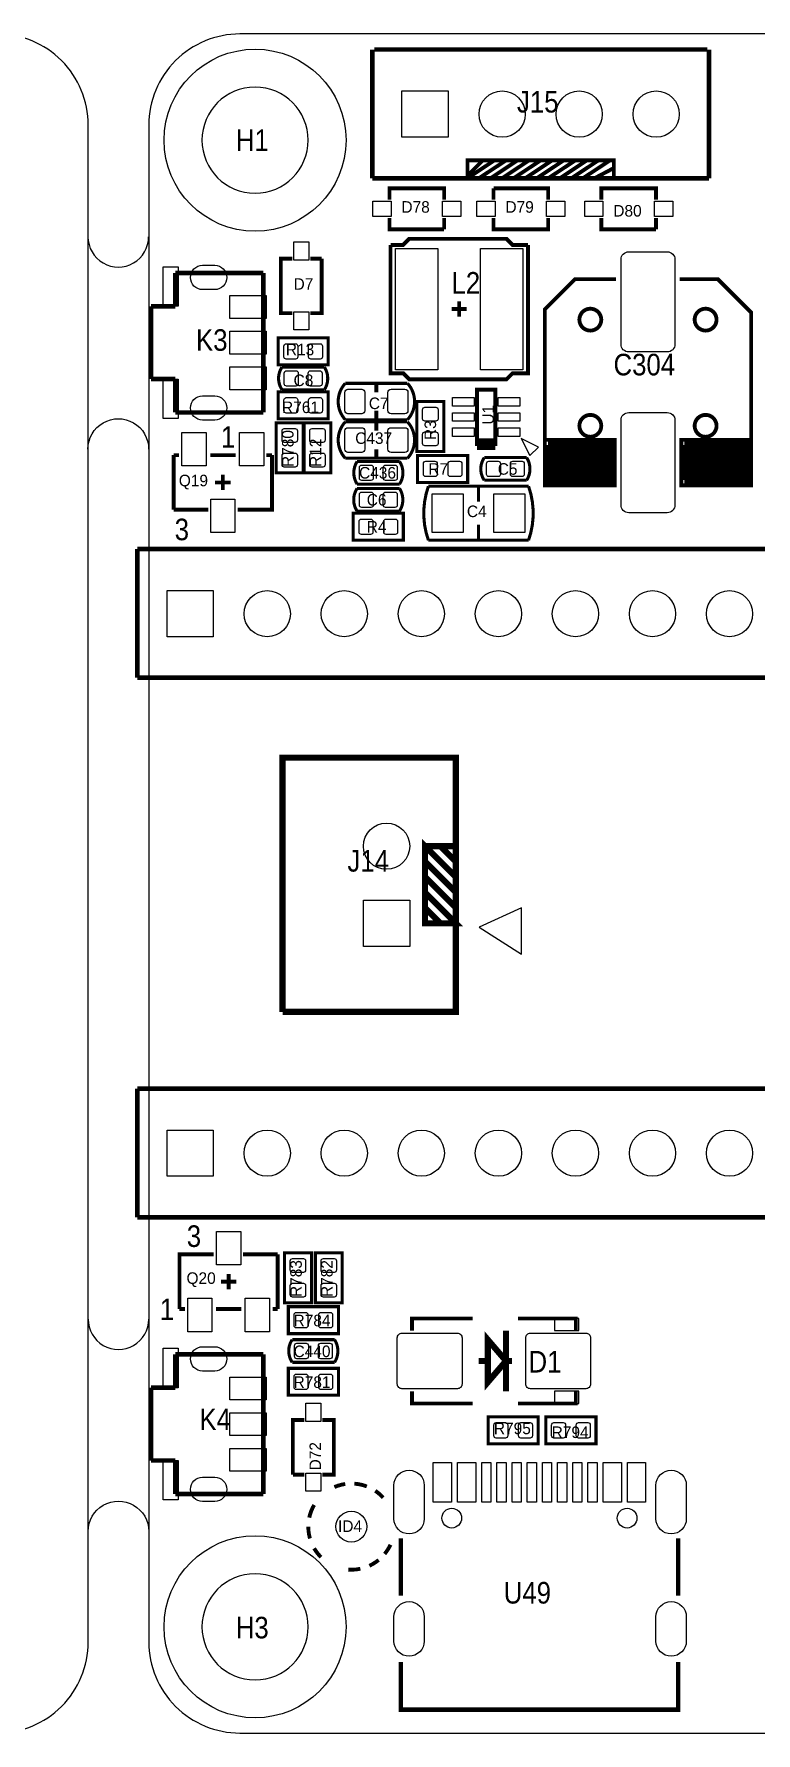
# Model space of a CAD drawing. Extents: x -91 to 88, y -70 to 91.
# Drawn here: x -7.3 to 16.5, y -3.5 to 52.5 of the extents above; entities that cross this region are included whole.
import ezdxf
from ezdxf.enums import TextEntityAlignment as Align

# ---------------------------------------------------------------- set-up
doc = ezdxf.new("R2010")
doc.units = 0
for name, color, linetype in [('BG_OUTLINE', 254, 'CONTINUOUS'), ('PG_SILKSCREEN_TOP', 254, 'CONTINUOUS'), ('PIN_TOP', 94, 'CONTINUOUS'), ('RD_ASSEMBLY_TOP', 211, 'CONTINUOUS')]:
    doc.layers.add(name, color=color, linetype=linetype)

msp = doc.modelspace()

# ---------------------------------------------------------------- linework, layer by layer
at = {"layer": 'BG_OUTLINE'}
for points in [[(-87.500206, 52.500022, 0.414214), (-90.5002, 49.500028), (-90.5002, -0.500126, 0.414214), (-87.500206, -3.50012), (-8.50011, -3.50012, 0.414214), (-5.500116, -0.500126), (-5.500116, 49.500028, 0.414214), (-8.50011, 52.500022)], [(78.49997, -3.50012, 0.414214), (81.499964, -0.500126), (81.499964, 49.500028, 0.414214), (78.49997, 52.500022), (-0.500126, 52.500022, 0.414214), (-3.50012, 49.500028), (-3.50012, -0.500126, 0.414214), (-0.500126, -3.50012)]]:
    msp.add_lwpolyline(points, format="xyb", close=True, dxfattribs=at)
for points in [[(1.75006, 48.999902, 1), (-1.75006, 48.999902, 1), (1.75006, 48.999902)], [(-5.507482, 45.818552, 1.000016), (-3.507486, 45.818552)], [(-5.507482, 38.819074, -1.000016), (-3.507486, 38.819074)], [(-5.50291, 10.143998, 1.000016), (-3.502914, 10.143998)], [(-5.50291, 3.14452, -1.000016), (-3.502914, 3.14452)], [(1.75006, 0, 1), (-1.75006, 0, 1), (1.75006, 0)]]:
    msp.add_lwpolyline(points, format="xyb", dxfattribs=at)
at = {"layer": 'PG_SILKSCREEN_TOP'}
for points, const_width in [([(3.86588, 48.46193), (3.86588, 51.987958)], 0.1524), ([(3.93573, 51.987958), (14.915896, 51.987958)], 0.1524), ([(14.96568, 51.987958), (14.96568, 51.12893)], 0.1524), ([(14.96568, 47.745904), (14.96568, 51.12893)], 0.1524), ([(3.86588, 48.46193), (3.86588, 47.745904)], 0.1524), ([(7.00278, 47.745904), (7.00278, 48.33493), (11.82878, 48.33493), (11.82878, 47.745904)], 0.127), ([(7.51078, 48.33493), (7.00278, 47.82693)], 0.127), ([(7.89178, 48.33493), (7.00278, 47.745904)], 0.127), ([(8.27278, 48.33493), (7.38378, 47.745904)], 0.127), ([(8.65378, 48.33493), (7.76478, 47.745904)], 0.127), ([(9.03478, 48.33493), (8.14578, 47.745904)], 0.127), ([(9.41578, 48.33493), (8.52678, 47.745904)], 0.127), ([(9.79678, 48.33493), (8.90778, 47.745904)], 0.127), ([(10.17778, 48.33493), (9.28878, 47.745904)], 0.127), ([(10.55878, 48.33493), (9.66978, 47.745904)], 0.127), ([(10.93978, 48.33493), (10.05078, 47.745904)], 0.127), ([(11.32078, 48.33493), (10.43178, 47.745904)], 0.127), ([(11.70178, 48.33493), (10.81278, 47.745904)], 0.127), ([(3.86588, 47.745904), (14.96568, 47.745904)], 0.1524), ([(11.82878, 48.08093), (11.19378, 47.745904)], 0.127), ([(4.434078, 47.035974), (4.434078, 47.410878), (6.233922, 47.410878), (6.233922, 47.035974)], 0.127), ([(7.863078, 47.410878), (9.662922, 47.410878), (9.662922, 47.035974)], 0.127), ([(7.863078, 47.035974), (7.863078, 47.410878)], 0.127), ([(11.419078, 47.035974), (11.419078, 47.410878), (13.218922, 47.410878), (13.218922, 47.035974)], 0.127), ([(6.233922, 46.061122), (4.434078, 46.061122), (4.434078, 46.436026)], 0.127), ([(6.233922, 46.436026), (6.233922, 46.061122)], 0.127), ([(9.662922, 46.436026), (9.662922, 46.061122), (7.863078, 46.061122), (7.863078, 46.436026)], 0.127), ([(13.218922, 46.061122), (11.419078, 46.061122), (11.419078, 46.436026)], 0.127), ([(13.218922, 46.436026), (13.218922, 46.061122)], 0.127), ([(4.466082, 45.549058), (4.881118, 45.549058), (5.081016, 45.748956), (6.030976, 45.748956)], 0.130048), ([(5.9309, 41.119044), (5.081016, 41.119044), (4.881118, 41.318942), (4.466082, 41.318942), (4.466082, 45.549058)], 0.130048), ([(8.995918, 45.549058), (8.995918, 41.318942), (8.490966, 41.318942), (8.291068, 41.119044), (5.831078, 41.119044)], 0.130048), ([(5.9309, 45.748956), (8.291068, 45.748956), (8.490966, 45.549058), (8.995918, 45.549058)], 0.130048), ([(1.224026, 43.296078), (0.849122, 43.296078), (0.849122, 45.095922), (1.224026, 45.095922)], 0.127), ([(2.198878, 45.095922), (2.198878, 43.296078), (1.823974, 43.296078)], 0.127), ([(1.823974, 45.095922), (2.198878, 45.095922)], 0.127), ([(0.269748, 44.625006), (-2.63017, 44.625006)], 0.150114), ([(-2.63017, 44.625006), (-2.63017, 43.524932)], 0.150114), ([(0.269748, 40.025066), (0.269748, 44.625006)], 0.150114), ([(11.903964, 44.421044), (10.553954, 44.421044), (9.553956, 43.421046), (9.553956, 37.620956), (11.853926, 37.620956), (11.853926, 39.12108), (9.553956, 39.12108)], 0.127), ([(14.004036, 44.421044), (15.25397, 44.421044), (16.354044, 43.32097), (16.354044, 37.620956), (14.054074, 37.620956), (14.054074, 39.12108), (16.354044, 39.12108)], 0.127), ([(6.731, 43.683936), (6.731, 43.184064)], 0.127), ([(-3.43027, 43.524932), (-3.43027, 41.12514)], 0.150114), ([(-2.63017, 43.524932), (-3.43027, 43.524932)], 0.150114), ([(6.481064, 43.434), (6.980936, 43.434)], 0.127), ([(0.762, 42.4815), (2.413, 42.4815), (2.413, 41.5925), (0.762, 41.5925), (0.762, 42.4815)], 0.1016), ([(0.889, 41.52138), (2.286, 41.52138)], 0.1016), ([(-3.43027, 41.12514), (-2.63017, 41.12514)], 0.150114), ([(-2.63017, 41.12514), (-2.63017, 40.025066)], 0.150114), ([(4.0005, 40.9448), (4.0005, 40.6908)], 0.127), ([(2.413, 39.8145), (0.762, 39.8145), (0.762, 40.7035), (2.413, 40.7035), (2.413, 39.8145)], 0.1016), ([(2.286, 40.77462), (0.889, 40.77462)], 0.1016), ([(6.223, 40.386), (6.223, 38.735), (5.334, 38.735), (5.334, 40.386), (6.223, 40.386)], 0.1016), ([(7.320026, 40.777922), (7.320026, 38.978078), (7.919974, 38.978078), (7.919974, 40.777922), (7.320026, 40.777922)], 0.127), ([(-2.63017, 40.025066), (0.269748, 40.025066)], 0.150114), ([(4.0005, 40.0812), (4.0005, 39.8272)], 0.127), ([(0.6985, 38.0365), (0.6985, 39.6875), (1.5875, 39.6875), (1.5875, 38.0365), (0.6985, 38.0365)], 0.1016), ([(1.6129, 38.0365), (1.6129, 39.6875), (2.5019, 39.6875), (2.5019, 38.0365), (1.6129, 38.0365)], 0.1016), ([(4.0005, 39.6748), (4.0005, 39.4208)], 0.127), ([(-2.681732, 38.618922), (-2.511806, 38.618922)], 0.127), ([(-2.681732, 38.618922), (-2.681732, 36.819078)], 0.127), ([(-1.478788, 38.618922), (-0.641604, 38.618922)], 0.127), ([(-0.57277, 36.819078), (0.558292, 36.819078), (0.558292, 38.618922)], 0.127), ([(0.371348, 38.618922), (0.558292, 38.618922)], 0.127), ([(4.0005, 38.8112), (4.0005, 38.5572)], 0.127), ([(7.0104, 37.719), (5.3594, 37.719), (5.3594, 38.608), (7.0104, 38.608), (7.0104, 37.719)], 0.1016), ([(7.320026, 38.978078), (7.919974, 38.978078)], 0.381), ([(9.654032, 39.021004), (11.754104, 39.021004), (11.754104, 38.821106), (9.654032, 38.821106), (9.654032, 38.620954), (11.754104, 38.620954), (11.754104, 38.520878), (9.654032, 38.520878), (9.654032, 38.421056), (11.754104, 38.421056), (11.754104, 38.32098), (9.654032, 38.32098), (9.654032, 38.220904), (11.754104, 38.220904), (11.754104, 38.021006), (9.654032, 38.021006), (9.654032, 37.92093), (11.754104, 37.92093), (11.754104, 37.821108), (9.654032, 37.821108), (9.654032, 37.721032), (11.754104, 37.721032), (11.754104, 39.021004)], 0.254), ([(14.153896, 39.021004), (16.253968, 39.021004), (16.253968, 38.821106), (14.153896, 38.821106), (14.153896, 38.72103), (16.253968, 38.72103), (16.253968, 38.520878), (14.153896, 38.570916), (14.153896, 38.32098), (16.253968, 38.32098), (16.253968, 38.121082), (14.153896, 38.121082), (14.153896, 37.92093), (16.253968, 37.92093), (16.253968, 37.721032), (14.153896, 37.721032)], 0.254), ([(3.3655, 38.40988), (4.7625, 38.40988)], 0.1016), ([(7.5565, 38.53688), (8.9535, 38.53688)], 0.1016), ([(-0.80772, 37.719), (-1.31572, 37.719)], 0.127), ([(-1.06172, 37.973), (-1.06172, 37.465)], 0.127), ([(4.7625, 37.66312), (3.3655, 37.66312)], 0.1016), ([(3.3655, 37.52088), (4.7625, 37.52088)], 0.1016), ([(7.366, 37.592), (7.366, 37.084)], 0.1016), ([(8.9535, 37.79012), (7.5565, 37.79012)], 0.1016), ([(-2.681732, 36.819078), (-1.538732, 36.819078)], 0.127), ([(4.8895, 35.814), (3.2385, 35.814), (3.2385, 36.703), (4.8895, 36.703), (4.8895, 35.814)], 0.1016), ([(4.7625, 36.77412), (3.3655, 36.77412)], 0.1016), ([(7.366, 35.814), (7.366, 36.322)], 0.1016), ([(-3.87731, 31.996126), (-3.87731, 35.522154)], 0.1524), ([(-3.87731, 35.522154), (47.55261, 35.522154)], 0.1524), ([(-3.87731, 31.996126), (-3.87731, 31.2801)], 0.1524), ([(-3.87731, 31.2801), (47.55261, 31.2801)], 0.1524), ([(0.90678, 20.26793), (0.90678, 28.64993), (6.62178, 28.64993), (6.62178, 25.72893), (5.60578, 25.72893)], 0.2032), ([(5.60578, 25.72893), (5.60578, 23.18893), (6.62178, 23.18893), (6.62178, 20.26793), (0.90678, 20.26793)], 0.2032), ([(6.11378, 25.72893), (6.62178, 25.22093), (6.62178, 24.71293), (5.60578, 25.72893), (5.60578, 25.22093), (6.62178, 24.20493), (6.62178, 23.69693), (5.60578, 24.71293), (5.60578, 24.20493), (6.62178, 23.18893), (6.11378, 23.18893), (5.60578, 23.69693)], 0.2032), ([(5.60578, 25.72893), (6.62178, 25.72893), (6.62178, 23.18893)], 0.2032), ([(-3.87731, 14.216126), (-3.87731, 17.742154)], 0.1524), ([(-3.87731, 17.742154), (47.55261, 17.742154)], 0.1524), ([(-3.87731, 14.216126), (-3.87731, 13.5001)], 0.1524), ([(-3.87731, 13.5001), (47.55261, 13.5001)], 0.1524), ([(-1.36017, 12.277852), (-2.491232, 12.277852), (-2.491232, 10.478008)], 0.127), ([(0.748792, 12.277852), (-0.394208, 12.277852)], 0.127), ([(0.748792, 10.478008), (0.748792, 12.277852)], 0.127), ([(1.85928, 12.33043), (1.85928, 10.67943), (0.97028, 10.67943), (0.97028, 12.33043), (1.85928, 12.33043)], 0.1016), ([(2.87528, 12.33043), (2.87528, 10.67943), (1.98628, 10.67943), (1.98628, 12.33043), (2.87528, 12.33043)], 0.1016), ([(-1.12522, 11.37793), (-0.61722, 11.37793)], 0.127), ([(-0.87122, 11.12393), (-0.87122, 11.63193)], 0.127), ([(-2.304288, 10.478008), (-2.491232, 10.478008)], 0.127), ([(-0.454152, 10.478008), (-1.291336, 10.478008)], 0.127), ([(0.748792, 10.478008), (0.578866, 10.478008)], 0.127), ([(2.74828, 9.66343), (1.09728, 9.66343), (1.09728, 10.55243), (2.74828, 10.55243), (2.74828, 9.66343)], 0.1016), ([(7.173976, 10.163048), (5.17398, 10.163048), (5.17398, 9.762998)], 0.127), ([(10.57402, 9.762998), (10.57402, 10.163048), (8.6741, 10.163048)], 0.127), ([(8.473948, 8.763), (8.27405, 8.763), (7.674102, 9.463024), (7.674102, 8.062976), (8.27405, 8.763)], 0.2032), ([(8.27405, 9.762998), (8.27405, 7.763002)], 0.2032), ([(0.269748, 8.981186), (-2.63017, 8.981186)], 0.150114), ([(-2.63017, 8.981186), (-2.63017, 7.881112)], 0.150114), ([(0.269748, 4.381246), (0.269748, 8.981186)], 0.150114), ([(1.22428, 9.46531), (2.62128, 9.46531)], 0.1016), ([(1.09728, 8.52043), (2.74828, 8.52043), (2.74828, 7.63143), (1.09728, 7.63143), (1.09728, 8.52043)], 0.1016), ([(2.62128, 8.71855), (1.22428, 8.71855)], 0.1016), ([(7.373874, 8.763), (7.674102, 8.763)], 0.2032), ([(-3.43027, 7.881112), (-3.43027, 5.48132)], 0.150114), ([(-2.63017, 7.881112), (-3.43027, 7.881112)], 0.150114), ([(5.17398, 7.763002), (5.17398, 7.362952), (7.173976, 7.362952)], 0.127), ([(8.6741, 7.362952), (10.57402, 7.362952), (10.57402, 7.763002)], 0.127), ([(1.247902, 5.017008), (1.247902, 6.816852), (1.622806, 6.816852)], 0.127), ([(2.222754, 6.816852), (2.597658, 6.816852), (2.597658, 5.017008), (2.222754, 5.017008)], 0.127), ([(9.3345, 6.0325), (7.6835, 6.0325), (7.6835, 6.9215), (9.3345, 6.9215), (9.3345, 6.0325)], 0.1016), ([(9.5885, 6.9215), (11.2395, 6.9215), (11.2395, 6.0325), (9.5885, 6.0325), (9.5885, 6.9215)], 0.1016), ([(-3.43027, 5.48132), (-2.63017, 5.48132)], 0.150114), ([(-2.63017, 5.48132), (-2.63017, 4.381246)], 0.150114), ([(1.622806, 5.017008), (1.247902, 5.017008)], 0.127), ([(-2.63017, 4.381246), (0.269748, 4.381246)], 0.150114), ([(4.804664, 2.919984), (4.804664, 1.023874)], 0.150114), ([(13.948664, 1.023874), (13.948664, 2.919984)], 0.150114), ([(4.804664, -1.160018), (4.804664, -2.73304), (13.948664, -2.73304), (13.948664, -1.160018)], 0.150114)]:
    msp.add_lwpolyline(points, dxfattribs=dict(at, const_width=const_width))
for points, const_width in [([(11.414506, 43.084496, 1.000086), (10.6934, 43.084242, 0.999914), (11.414506, 43.084496)], 0.127), ([(15.2146, 43.084496, 1.000086), (14.493494, 43.084242, 0.999914), (15.2146, 43.084496)], 0.127), ([(0.889, 40.77462, -0.303708), (0.889, 41.52138)], 0.1016), ([(2.286, 40.77462, 0.294144), (2.286, 41.52138)], 0.1016), ([(5.025898, 40.985948), (2.975102, 40.985948, 0.389609), (2.975102, 39.786052)], 0.1016), ([(2.975102, 39.786052), (5.025898, 39.786052, 0.389673), (5.025898, 40.985948)], 0.1016), ([(5.025898, 39.715948), (2.975102, 39.715948, 0.389609), (2.975102, 38.516052)], 0.1016), ([(2.975102, 38.516052), (5.025898, 38.516052, 0.389673), (5.025898, 39.715948)], 0.1016), ([(11.414506, 39.584376, 1.000067), (10.6934, 39.584376, 0.999933), (11.414506, 39.584376)], 0.127), ([(15.2146, 39.584376, 1.000067), (14.493494, 39.584376, 0.999933), (15.2146, 39.584376)], 0.127), ([(3.3655, 38.40988, 0.294144), (3.3655, 37.66312)], 0.1016), ([(4.7625, 38.40988, -0.303708), (4.7625, 37.66312)], 0.1016), ([(7.5565, 37.79012, -0.303708), (7.5565, 38.53688)], 0.1016), ([(8.9535, 37.79012, 0.294144), (8.9535, 38.53688)], 0.1016), ([(3.3655, 36.77412, -0.303708), (3.3655, 37.52088)], 0.1016), ([(4.7625, 36.77412, 0.294144), (4.7625, 37.52088)], 0.1016), ([(9.017, 35.814), (5.715, 35.814, -0.171565), (5.715, 37.592), (9.017, 37.592, -0.171906), (9.017, 35.814)], 0.1016), ([(1.22428, 8.71855, -0.303708), (1.22428, 9.46531)], 0.1016), ([(2.62128, 8.71855, 0.294144), (2.62128, 9.46531)], 0.1016), ([(2.974086, 4.707636, 0.065827), (2.615692, 4.607052)], 0.127), ([(3.684778, 4.627372, 0.074119), (3.276092, 4.718304)], 0.127), ([(4.225798, 4.257294, 0.061338), (3.962654, 4.483608)], 0.127), ([(1.948688, 4.017264, 0.079392), (1.78689, 3.599434)], 0.127), ([(1.755394, 3.302, 0.069654), (1.810004, 2.91211)], 0.127), ([(1.948688, 2.586736, 0.064425), (2.171192, 2.298192)], 0.127), ([(3.770122, 2.01295, 0.063404), (4.07416, 2.203196)], 0.127), ([(4.273804, 2.40284, 0.063426), (4.464304, 2.706878)], 0.127), ([(3.073908, 1.885696, 0.0707), (3.472434, 1.913636)], 0.127)]:
    msp.add_lwpolyline(points, format="xyb", dxfattribs=dict(at, const_width=const_width))
for points in [[(8.7757, 39.167562), (9.058402, 38.60165), (9.341104, 38.884606)], [(7.38378, 23.06193), (8.78078, 22.17293), (8.78078, 23.69693)], [(10.674096, 10.163048), (9.873996, 10.162286), (9.873996, 9.762998), (10.674096, 9.762998)], [(10.674096, 7.76351), (9.873996, 7.762748), (9.873996, 7.362952), (10.674096, 7.362952)]]:
    msp.add_lwpolyline(points, close=True, dxfattribs=at)
at = {"layer": 'PIN_TOP'}
for points in [[(4.84378, 49.09693), (4.84378, 50.62093), (6.36778, 50.62093), (6.36778, 49.09693)], [(4.483862, 46.986063), (4.483862, 46.485937), (3.883914, 46.485937), (3.883914, 46.986063)], [(6.784086, 46.986063), (6.784086, 46.485937), (6.184138, 46.485937), (6.184138, 46.986063)], [(7.312914, 46.48581), (7.312914, 46.985936), (7.912862, 46.985936), (7.912862, 46.48581)], [(9.613138, 46.48581), (9.613138, 46.985936), (10.213086, 46.985936), (10.213086, 46.48581)], [(11.468862, 46.986063), (11.468862, 46.485937), (10.868914, 46.485937), (10.868914, 46.986063)], [(13.769086, 46.986063), (13.769086, 46.485937), (13.169138, 46.485937), (13.169138, 46.986063)], [(1.273937, 45.646086), (1.774063, 45.646086), (1.774063, 45.046138), (1.273937, 45.046138)], [(6.030976, 41.434004), (4.630928, 41.434004), (4.630928, 45.433996), (6.030976, 45.433996)], [(8.831072, 41.434004), (7.431024, 41.434004), (7.431024, 45.433996), (8.831072, 45.433996)], [(-3.030347, 44.824904), (-2.530221, 44.824904), (-2.530221, 43.524932), (-3.030347, 43.524932)], [(-0.830072, 43.875071), (0.369824, 43.875071), (0.369824, 43.125009), (-0.830072, 43.125009)], [(1.273937, 43.345862), (1.774063, 43.345862), (1.774063, 42.745914), (1.273937, 42.745914)], [(-0.830072, 42.700067), (0.369824, 42.700067), (0.369824, 41.950005), (-0.830072, 41.950005)], [(-0.830072, 41.525063), (0.369824, 41.525063), (0.369824, 40.775001), (-0.830072, 40.775001)], [(-3.030347, 41.12514), (-2.530221, 41.12514), (-2.530221, 39.825168), (-3.030347, 39.825168)], [(7.21995, 40.517572), (7.21995, 40.238172), (6.50875, 40.238172), (6.50875, 40.517572)], [(8.73125, 40.517572), (8.73125, 40.238172), (8.02005, 40.238172), (8.02005, 40.517572)], [(7.21995, 40.0177), (7.21995, 39.7383), (6.50875, 39.7383), (6.50875, 40.0177)], [(8.73125, 40.0177), (8.73125, 39.7383), (8.02005, 39.7383), (8.02005, 40.0177)], [(-1.61163, 39.369111), (-1.61163, 38.269037), (-2.41173, 38.269037), (-2.41173, 39.369111)], [(0.28829, 39.369111), (0.28829, 38.269037), (-0.51181, 38.269037), (-0.51181, 39.369111)], [(7.21995, 39.517828), (7.21995, 39.238428), (6.50875, 39.238428), (6.50875, 39.517828)], [(8.73125, 39.517828), (8.73125, 39.238428), (8.02005, 39.238428), (8.02005, 39.517828)], [(-0.66167, 37.168963), (-0.66167, 36.068889), (-1.46177, 36.068889), (-1.46177, 37.168963)], [(6.858, 37.338), (6.858, 36.068), (5.842, 36.068), (5.842, 37.338)], [(8.89, 37.338), (8.89, 36.068), (7.874, 36.068), (7.874, 37.338)], [(-2.89941, 32.631126), (-2.89941, 34.155126), (-1.37541, 34.155126), (-1.37541, 32.631126)], [(5.09778, 22.42693), (3.57378, 22.42693), (3.57378, 23.95093), (5.09778, 23.95093)], [(-2.89941, 14.851126), (-2.89941, 16.375126), (-1.37541, 16.375126), (-1.37541, 14.851126)], [(-1.27127, 11.92784), (-1.27127, 13.027914), (-0.47117, 13.027914), (-0.47117, 11.92784)], [(-2.22123, 9.727692), (-2.22123, 10.827766), (-1.42113, 10.827766), (-1.42113, 9.727692)], [(-0.32131, 9.727692), (-0.32131, 10.827766), (0.47879, 10.827766), (0.47879, 9.727692)], [(-3.030347, 9.181084), (-2.530221, 9.181084), (-2.530221, 7.881112), (-3.030347, 7.881112)], [(-0.830072, 8.231251), (0.369824, 8.231251), (0.369824, 7.481189), (-0.830072, 7.481189)], [(2.172843, 6.767068), (1.672717, 6.767068), (1.672717, 7.367016), (2.172843, 7.367016)], [(-0.830072, 7.056247), (0.369824, 7.056247), (0.369824, 6.306185), (-0.830072, 6.306185)], [(-0.830072, 5.881243), (0.369824, 5.881243), (0.369824, 5.131181), (-0.830072, 5.131181)], [(-3.030347, 5.48132), (-2.530221, 5.48132), (-2.530221, 4.181348), (-3.030347, 4.181348)], [(2.172843, 4.466844), (1.672717, 4.466844), (1.672717, 5.066792), (2.172843, 5.066792)], [(5.876544, 4.112006), (5.876544, 5.411978), (6.476492, 5.411978), (6.476492, 4.112006)], [(6.676644, 4.112006), (6.676644, 5.411978), (7.276592, 5.411978), (7.276592, 4.112006)], [(7.47649, 4.112006), (7.47649, 5.411978), (7.776464, 5.411978), (7.776464, 4.112006)], [(7.976362, 4.112006), (7.976362, 5.411978), (8.276336, 5.411978), (8.276336, 4.112006)], [(8.476488, 4.112006), (8.476488, 5.411978), (8.776462, 5.411978), (8.776462, 4.112006)], [(8.97636, 4.112006), (8.97636, 5.411978), (9.276334, 5.411978), (9.276334, 4.112006)], [(9.476486, 4.112006), (9.476486, 5.411978), (9.77646, 5.411978), (9.77646, 4.112006)], [(9.976612, 4.112006), (9.976612, 5.411978), (10.276586, 5.411978), (10.276586, 4.112006)], [(10.476484, 4.112006), (10.476484, 5.411978), (10.776458, 5.411978), (10.776458, 4.112006)], [(10.97661, 4.112006), (10.97661, 5.411978), (11.276584, 5.411978), (11.276584, 4.112006)], [(11.476736, 4.112006), (11.476736, 5.411978), (12.076684, 5.411978), (12.076684, 4.112006)], [(12.276582, 4.112006), (12.276582, 5.411978), (12.87653, 5.411978), (12.87653, 4.112006)]]:
    msp.add_lwpolyline(points, close=True, dxfattribs=at)
for points in [[(-1.330198, 44.075096), (-1.729994, 44.075096, -1), (-1.729994, 44.875196), (-1.330198, 44.875196, -1)], [(12.065, 42.273982), (12.065, 45.067982, -0.414214), (12.319, 45.321982), (13.589, 45.321982, -0.414214), (13.843, 45.067982), (13.843, 42.273982, -0.414214), (13.589, 42.019982), (12.319, 42.019982, -0.414214)], [(1.4097, 41.8592, -0.414214), (1.3335, 41.783), (1.0287, 41.783, -0.414214), (0.9525, 41.8592), (0.9525, 42.2148, -0.414214), (1.0287, 42.291), (1.3335, 42.291, -0.414214), (1.4097, 42.2148)], [(2.2225, 41.8592, -0.414214), (2.1463, 41.783), (1.8415, 41.783, -0.414214), (1.7653, 41.8592), (1.7653, 42.2148, -0.414214), (1.8415, 42.291), (2.1463, 42.291, -0.414214), (2.2225, 42.2148)], [(0.9652, 41.3258, -0.414214), (1.0414, 41.402), (1.3462, 41.402, -0.414214), (1.4224, 41.3258), (1.4224, 40.9702, -0.414214), (1.3462, 40.894), (1.0414, 40.894, -0.414214), (0.9652, 40.9702)], [(1.7526, 41.3258, -0.414214), (1.8288, 41.402), (2.1336, 41.402, -0.414214), (2.2098, 41.3258), (2.2098, 40.9702, -0.414214), (2.1336, 40.894), (1.8288, 40.894, -0.414214), (1.7526, 40.9702)], [(-1.330198, 39.774876), (-1.729994, 39.774876, -1), (-1.729994, 40.574976), (-1.330198, 40.574976, -1)], [(0.9525, 40.4368, -0.414214), (1.0287, 40.513), (1.3335, 40.513, -0.414214), (1.4097, 40.4368), (1.4097, 40.0812, -0.414214), (1.3335, 40.005), (1.0287, 40.005, -0.414214), (0.9525, 40.0812)], [(1.7653, 40.4368, -0.414214), (1.8415, 40.513), (2.1463, 40.513, -0.414214), (2.2225, 40.4368), (2.2225, 40.0812, -0.414214), (2.1463, 40.005), (1.8415, 40.005, -0.414214), (1.7653, 40.0812)], [(2.9591, 40.0812), (2.9591, 40.6908, -0.414214), (3.0607, 40.7924), (3.5179, 40.7924, -0.414214), (3.6195, 40.6908), (3.6195, 40.0812, -0.414214), (3.5179, 39.9796), (3.0607, 39.9796, -0.414214)], [(4.3815, 40.0812), (4.3815, 40.6908, -0.414214), (4.4831, 40.7924), (4.9403, 40.7924, -0.414214), (5.0419, 40.6908), (5.0419, 40.0812, -0.414214), (4.9403, 39.9796), (4.4831, 39.9796, -0.414214)], [(5.6007, 39.7383, -0.414214), (5.5245, 39.8145), (5.5245, 40.1193, -0.414214), (5.6007, 40.1955), (5.9563, 40.1955, -0.414214), (6.0325, 40.1193), (6.0325, 39.8145, -0.414214), (5.9563, 39.7383)], [(12.065, 36.974018), (12.065, 39.768018, -0.414214), (12.319, 40.022018), (13.589, 40.022018, -0.414214), (13.843, 39.768018), (13.843, 36.974018, -0.414214), (13.589, 36.720018), (12.319, 36.720018, -0.414214)], [(1.3208, 39.497, -0.414214), (1.397, 39.4208), (1.397, 39.116, -0.414214), (1.3208, 39.0398), (0.9652, 39.0398, -0.414214), (0.889, 39.116), (0.889, 39.4208, -0.414214), (0.9652, 39.497)], [(2.2352, 39.497, -0.414214), (2.3114, 39.4208), (2.3114, 39.116, -0.414214), (2.2352, 39.0398), (1.8796, 39.0398, -0.414214), (1.8034, 39.116), (1.8034, 39.4208, -0.414214), (1.8796, 39.497)], [(2.9591, 38.8112), (2.9591, 39.4208, -0.414214), (3.0607, 39.5224), (3.5179, 39.5224, -0.414214), (3.6195, 39.4208), (3.6195, 38.8112, -0.414214), (3.5179, 38.7096), (3.0607, 38.7096, -0.414214)], [(4.3815, 38.8112), (4.3815, 39.4208, -0.414214), (4.4831, 39.5224), (4.9403, 39.5224, -0.414214), (5.0419, 39.4208), (5.0419, 38.8112, -0.414214), (4.9403, 38.7096), (4.4831, 38.7096, -0.414214)], [(5.6007, 38.9255, -0.414214), (5.5245, 39.0017), (5.5245, 39.3065, -0.414214), (5.6007, 39.3827), (5.9563, 39.3827, -0.414214), (6.0325, 39.3065), (6.0325, 39.0017, -0.414214), (5.9563, 38.9255)], [(1.3208, 38.6842, -0.414214), (1.397, 38.608), (1.397, 38.3032, -0.414214), (1.3208, 38.227), (0.9652, 38.227, -0.414214), (0.889, 38.3032), (0.889, 38.608, -0.414214), (0.9652, 38.6842)], [(2.2352, 38.6842, -0.414214), (2.3114, 38.608), (2.3114, 38.3032, -0.414214), (2.2352, 38.227), (1.8796, 38.227, -0.414214), (1.8034, 38.3032), (1.8034, 38.608, -0.414214), (1.8796, 38.6842)], [(3.8989, 37.8587, -0.414214), (3.8227, 37.7825), (3.5179, 37.7825, -0.414214), (3.4417, 37.8587), (3.4417, 38.2143, -0.414214), (3.5179, 38.2905), (3.8227, 38.2905, -0.414214), (3.8989, 38.2143)], [(4.6863, 37.8587, -0.414214), (4.6101, 37.7825), (4.3053, 37.7825, -0.414214), (4.2291, 37.8587), (4.2291, 38.2143, -0.414214), (4.3053, 38.2905), (4.6101, 38.2905, -0.414214), (4.6863, 38.2143)], [(5.5499, 38.3413, -0.414214), (5.6261, 38.4175), (5.9309, 38.4175, -0.414214), (6.0071, 38.3413), (6.0071, 37.9857, -0.414214), (5.9309, 37.9095), (5.6261, 37.9095, -0.414214), (5.5499, 37.9857)], [(6.3627, 38.3413, -0.414214), (6.4389, 38.4175), (6.7437, 38.4175, -0.414214), (6.8199, 38.3413), (6.8199, 37.9857, -0.414214), (6.7437, 37.9095), (6.4389, 37.9095, -0.414214), (6.3627, 37.9857)], [(7.6327, 38.3413, -0.414214), (7.7089, 38.4175), (8.0137, 38.4175, -0.414214), (8.0899, 38.3413), (8.0899, 37.9857, -0.414214), (8.0137, 37.9095), (7.7089, 37.9095, -0.414214), (7.6327, 37.9857)], [(8.4201, 38.3413, -0.414214), (8.4963, 38.4175), (8.8011, 38.4175, -0.414214), (8.8773, 38.3413), (8.8773, 37.9857, -0.414214), (8.8011, 37.9095), (8.4963, 37.9095, -0.414214), (8.4201, 37.9857)], [(3.4417, 37.3253, -0.414214), (3.5179, 37.4015), (3.8227, 37.4015, -0.414214), (3.8989, 37.3253), (3.8989, 36.9697, -0.414214), (3.8227, 36.8935), (3.5179, 36.8935, -0.414214), (3.4417, 36.9697)], [(4.2291, 37.3253, -0.414214), (4.3053, 37.4015), (4.6101, 37.4015, -0.414214), (4.6863, 37.3253), (4.6863, 36.9697, -0.414214), (4.6101, 36.8935), (4.3053, 36.8935, -0.414214), (4.2291, 36.9697)], [(3.429, 36.4363, -0.414214), (3.5052, 36.5125), (3.81, 36.5125, -0.414214), (3.8862, 36.4363), (3.8862, 36.0807, -0.414214), (3.81, 36.0045), (3.5052, 36.0045, -0.414214), (3.429, 36.0807)], [(4.2418, 36.4363, -0.414214), (4.318, 36.5125), (4.6228, 36.5125, -0.414214), (4.699, 36.4363), (4.699, 36.0807, -0.414214), (4.6228, 36.0045), (4.318, 36.0045, -0.414214), (4.2418, 36.0807)], [(1.23698, 11.68273, -0.414214), (1.16078, 11.75893), (1.16078, 12.06373, -0.414214), (1.23698, 12.13993), (1.59258, 12.13993, -0.414214), (1.66878, 12.06373), (1.66878, 11.75893, -0.414214), (1.59258, 11.68273)], [(2.25298, 11.68273, -0.414214), (2.17678, 11.75893), (2.17678, 12.06373, -0.414214), (2.25298, 12.13993), (2.60858, 12.13993, -0.414214), (2.68478, 12.06373), (2.68478, 11.75893, -0.414214), (2.60858, 11.68273)], [(1.23698, 10.86993, -0.414214), (1.16078, 10.94613), (1.16078, 11.25093, -0.414214), (1.23698, 11.32713), (1.59258, 11.32713, -0.414214), (1.66878, 11.25093), (1.66878, 10.94613, -0.414214), (1.59258, 10.86993)], [(2.25298, 10.86993, -0.414214), (2.17678, 10.94613), (2.17678, 11.25093, -0.414214), (2.25298, 11.32713), (2.60858, 11.32713, -0.414214), (2.68478, 11.25093), (2.68478, 10.94613, -0.414214), (2.60858, 10.86993)], [(1.28778, 10.28573, -0.414214), (1.36398, 10.36193), (1.66878, 10.36193, -0.414214), (1.74498, 10.28573), (1.74498, 9.93013, -0.414214), (1.66878, 9.85393), (1.36398, 9.85393, -0.414214), (1.28778, 9.93013)], [(2.10058, 10.28573, -0.414214), (2.17678, 10.36193), (2.48158, 10.36193, -0.414214), (2.55778, 10.28573), (2.55778, 9.93013, -0.414214), (2.48158, 9.85393), (2.17678, 9.85393, -0.414214), (2.10058, 9.93013)], [(4.690364, 8.001), (4.690364, 9.525, -0.414214), (4.842764, 9.6774), (6.671564, 9.6774, -0.414214), (6.823964, 9.525), (6.823964, 8.001, -0.414214), (6.671564, 7.8486), (4.842764, 7.8486, -0.414214)], [(8.924036, 8.001), (8.924036, 9.525, -0.414214), (9.076436, 9.6774), (10.905236, 9.6774, -0.414214), (11.057636, 9.525), (11.057636, 8.001, -0.414214), (10.905236, 7.8486), (9.076436, 7.8486, -0.414214)], [(-1.330198, 8.431276), (-1.729994, 8.431276, -1), (-1.729994, 9.231376), (-1.330198, 9.231376, -1)], [(1.30048, 9.26973, -0.414214), (1.37668, 9.34593), (1.68148, 9.34593, -0.414214), (1.75768, 9.26973), (1.75768, 8.91413, -0.414214), (1.68148, 8.83793), (1.37668, 8.83793, -0.414214), (1.30048, 8.91413)], [(2.08788, 9.26973, -0.414214), (2.16408, 9.34593), (2.46888, 9.34593, -0.414214), (2.54508, 9.26973), (2.54508, 8.91413, -0.414214), (2.46888, 8.83793), (2.16408, 8.83793, -0.414214), (2.08788, 8.91413)], [(1.74498, 7.89813, -0.414214), (1.66878, 7.82193), (1.36398, 7.82193, -0.414214), (1.28778, 7.89813), (1.28778, 8.25373, -0.414214), (1.36398, 8.32993), (1.66878, 8.32993, -0.414214), (1.74498, 8.25373)], [(2.55778, 7.89813, -0.414214), (2.48158, 7.82193), (2.17678, 7.82193, -0.414214), (2.10058, 7.89813), (2.10058, 8.25373, -0.414214), (2.17678, 8.32993), (2.48158, 8.32993, -0.414214), (2.55778, 8.25373)], [(7.874, 6.6548, -0.414214), (7.9502, 6.731), (8.255, 6.731, -0.414214), (8.3312, 6.6548), (8.3312, 6.2992, -0.414214), (8.255, 6.223), (7.9502, 6.223, -0.414214), (7.874, 6.2992)], [(8.6868, 6.6548, -0.414214), (8.763, 6.731), (9.0678, 6.731, -0.414214), (9.144, 6.6548), (9.144, 6.2992, -0.414214), (9.0678, 6.223), (8.763, 6.223, -0.414214), (8.6868, 6.2992)], [(10.2362, 6.2992, -0.414214), (10.16, 6.223), (9.8552, 6.223, -0.414214), (9.779, 6.2992), (9.779, 6.6548, -0.414214), (9.8552, 6.731), (10.16, 6.731, -0.414214), (10.2362, 6.6548)], [(11.049, 6.2992, -0.414214), (10.9728, 6.223), (10.668, 6.223, -0.414214), (10.5918, 6.2992), (10.5918, 6.6548, -0.414214), (10.668, 6.731), (10.9728, 6.731, -0.414214), (11.049, 6.6548)], [(5.578729, 4.662043), (5.578729, 3.561969, -1), (4.578731, 3.561969), (4.578731, 4.662043, -1)], [(14.218793, 4.662043), (14.218793, 3.561969, -1), (13.218795, 3.561969), (13.218795, 4.662043, -1)], [(-1.330198, 4.131056), (-1.729994, 4.131056, -1), (-1.729994, 4.931156), (-1.330198, 4.931156, -1)], [(5.578729, 0.331978), (5.578729, -0.468122, -1), (4.578731, -0.468122), (4.578731, 0.331978, -1)], [(14.218793, 0.331978), (14.218793, -0.468122, -1), (13.218795, -0.468122), (13.218795, 0.331978, -1)]]:
    msp.add_lwpolyline(points, format="xyb", close=True, dxfattribs=at)
for centre, radius in [((0, 48.999902), 2.999994), ((8.14578, 49.85893), 0.762), ((10.68578, 49.85893), 0.762), ((13.22578, 49.85893), 0.762), ((0.40259, 33.393126), 0.762), ((2.94259, 33.393126), 0.762), ((5.48259, 33.393126), 0.762), ((8.02259, 33.393126), 0.762), ((10.56259, 33.393126), 0.762), ((13.10259, 33.393126), 0.762), ((15.64259, 33.393126), 0.762), ((4.33578, 25.72893), 0.762), ((0.40259, 15.613126), 0.762), ((2.94259, 15.613126), 0.762), ((5.48259, 15.613126), 0.762), ((8.02259, 15.613126), 0.762), ((10.56259, 15.613126), 0.762), ((13.10259, 15.613126), 0.762), ((15.64259, 15.613126), 0.762), ((3.175, 3.302), 0.508), ((6.486652, 3.581908), 0.324993), ((12.266676, 3.581908), 0.324993), ((0, 0), 2.999994)]:
    msp.add_circle(centre, radius, dxfattribs=at)

# ---------------------------------------------------------------- texts
at = {"layer": 'PG_SILKSCREEN_TOP', "width": 0.892857}
for s, p in [('1', (-0.889, 38.862)), ('3', (-2.413, 35.814)), ('3', (-2.01422, 12.52093)), ('1', (-2.90322, 10.10793))]:
    msp.add_text(s, height=0.7112, dxfattribs=at).set_placement(p, align=Align.CENTER)
at = {"layer": 'RD_ASSEMBLY_TOP', "width": 0.892857}
for s, p in [('J15', (8.636, 49.911)), ('H1', (-0.635, 48.641)), ('L2', (6.477, 43.942)), ('K3', (-1.94564, 42.05732)), ('C304', (11.81862, 41.24706)), ('J14', (3.048, 24.892)), ('D1', (9.017, 8.382)), ('K4', (-1.83388, 6.48208)), ('U49', (8.19912, 0.76708)), ('H3', (-0.635, -0.381))]:
    msp.add_text(s, height=0.7112, dxfattribs=at).set_placement(p)
at = {"layer": 'RD_ASSEMBLY_TOP'}
for s, p in [('D78', (4.826, 46.609)), ('D79', (8.255, 46.609)), ('D80', (11.811, 46.482)), ('D7', (1.27, 44.069)), ('R13', (1.016, 41.91)), ('C8', (1.27, 40.894)), ('R761', (0.889, 40.005)), ('C7', (3.750564, 40.136064)), ('C437', (3.302, 38.989)), ('C436', (3.429, 37.846)), ('R7', (5.715, 37.973)), ('C5', (8.001, 37.973)), ('C6', (3.683, 36.957)), ('C4', (6.985, 36.576)), ('R4', (3.683, 36.068)), ('R784', (1.27, 9.906)), ('C440', (1.27, 8.89)), ('R781', (1.27, 7.874)), ('R795', (7.874, 6.35)), ('R794', (9.779, 6.223)), ('ID4', (2.73558, 3.12674))]:
    msp.add_text(s, height=0.381, dxfattribs=at).set_placement(p)
for s, p in [('U1', (7.874, 39.624)), ('R780', (1.27, 38.227)), ('R3', (5.969, 39.116)), ('R12', (2.1844, 38.227)), ('R783', (1.54178, 10.86993)), ('R782', (2.55778, 10.86993)), ('D72', (2.17678, 5.15493))]:
    msp.add_text(s, height=0.381, rotation=90, dxfattribs=at).set_placement(p)
for s, p in [('Q19', (-2.032, 37.592)), ('Q20', (-1.778, 11.303))]:
    msp.add_text(s, height=0.381, dxfattribs=at).set_placement(p, align=Align.CENTER)

doc.saveas('drawing.dxf')
